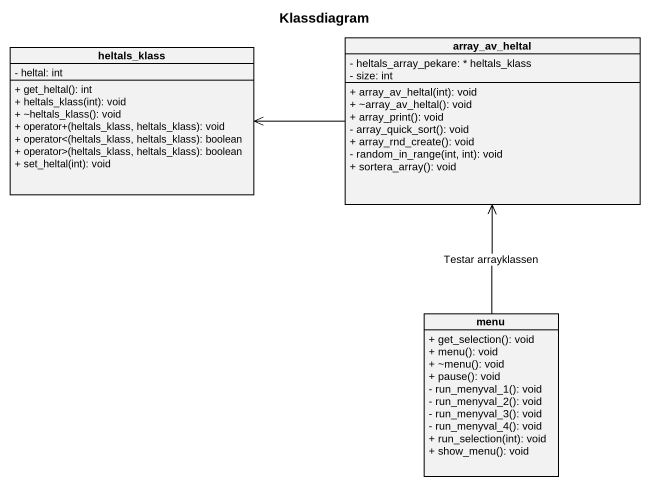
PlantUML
@startuml
title Klassdiagram
hide circle
hide empty members
skinparam classAttributeIconSize 0
class array_av_heltal {
  - heltals_array_pekare: * heltals_klass
  - size: int
  + array_av_heltal(int): void
  + ~array_av_heltal(): void
  + array_print(): void
  - array_quick_sort(): void
  + array_rnd_create(): void
  - random_in_range(int, int): void
  + sortera_array(): void
}
class heltals_klass {
  - heltal: int
  + get_heltal(): int
  + heltals_klass(int): void
  + ~heltals_klass(): void
  + operator+(heltals_klass, heltals_klass): void
  + operator<(heltals_klass, heltals_klass): boolean
  + operator>(heltals_klass, heltals_klass): boolean
  + set_heltal(int): void
}
class menu {
  + get_selection(): void
  + menu(): void
  + ~menu(): void
  + pause(): void
  - run_menyval_1(): void
  - run_menyval_2(): void
  - run_menyval_3(): void
  - run_menyval_4(): void
  + run_selection(int): void
  + show_menu(): void
}
heltals_klass <-right- array_av_heltal
menu -up-> array_av_heltal : Testar arrayklassen
@enduml
